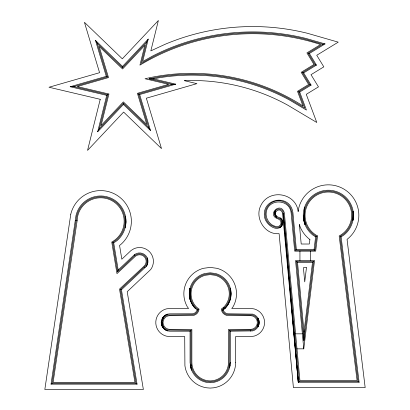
<?xml version="1.0" encoding="UTF-8"?>
<svg xmlns="http://www.w3.org/2000/svg" width="410" height="410" viewBox="0 0 410 410"><rect width="100%" height="100%" fill="white"/><g stroke="black" fill="none" stroke-linecap="round" stroke-linejoin="round"><path stroke-width="0.61" d="M257.977 320.502L257.982 318.175C259.463 320.845 259.463 324.182 257.982 326.857L257.977 324.53L258.848 320.266L258.848 324.761L257.977 320.502A7.78 7.78 0 0 0 252.478 315.003L227.714 314.695A6.37 6.37 0 0 1 222.809 311.257L222.123 309.586L224.326 307.895A20.018 20.018 0 0 0 215.358 274.403L210.176 273.716L204.995 274.403A20.018 20.018 0 0 0 196.021 307.895L198.225 309.586L197.538 311.257A6.37 6.37 0 0 1 192.638 314.695L167.869 315.003A7.78 7.78 0 0 0 163.149 318.626L162.37 320.502L161.499 324.761C162.503 328.415 165.968 331.136 169.766 331.178L190.071 331.178L190.968 330.286L167.869 330.029A7.78 7.78 0 0 1 163.149 326.406L162.37 324.53L162.104 322.516L162.365 326.857L162.37 324.53L163.749 328.651L163.149 326.406M190.968 330.286L190.968 362.414L191.593 370.107L190.752 367.606L190.071 362.445L190.071 331.178M303.887 340.474L304.01 332.11L312.512 262.328L313.522 261.436L296.548 261.436L303.887 340.474L313.522 261.436M230.379 288.322L230.379 299.151L231.091 293.739L230.379 288.322L230.379 299.151L228.288 304.199L224.967 308.53L222.517 310.58L224.326 307.895L223.204 309.883L223.342 310.237A5.473 5.473 0 0 0 227.822 313.804L252.709 314.132A8.682 8.682 0 0 1 252.709 330.901L230.276 331.178L229.385 330.286L252.478 330.029A7.78 7.78 0 0 0 257.977 324.53M304.435 211.627L304.609 207.178L303.764 220.339L305.035 224.598L304.159 215.901L304.435 211.627A24.205 24.205 0 0 1 340.628 194.453A24.205 24.205 0 0 1 343.206 234.433L340.141 236.401L358.094 381.346L359.104 382.238L298.285 382.238L282.603 213.395C280.906 206.696 273.367 210.832 275.464 216.516L276.786 217.582L279.717 218.663A4.833 4.833 0 0 1 279.348 227.022C276.581 228.519 273.757 226.412 271.215 225.454A13.468 13.468 0 0 1 269.739 204.124A13.468 13.468 0 0 1 290.721 208.249L292.038 212.898L295.507 250.269L314.885 250.269L316.571 236.401L313.506 234.433A24.205 24.205 0 0 1 304.64 220.16M257.982 326.857L258.244 322.516L257.982 318.175M230.276 331.178L230.276 362.445L229.595 367.606L229.221 364.905L229.385 330.286M275.607 212.078L275.751 210.309A4.551 4.551 0 0 1 282.992 211.514L298.285 382.238L299.1 381.346L283.484 213.226L298.285 382.238M303.764 220.339L304.159 215.901L305.035 224.598M314.885 250.269L314.091 249.377L315.618 236.852L316.571 236.401M303.769 348.843L314.531 260.54L295.569 260.54L303.769 348.843L296.978 348.843M51.045 384.139L76.019 215.44A25.323 25.323 0 0 1 113.924 199.742A25.323 25.323 0 0 1 116.988 240.655L113.703 242.884L112.729 242.469L116.409 239.968A24.426 24.426 0 0 0 113.452 200.505A24.426 24.426 0 0 0 76.89 215.645L52.08 383.247L51.045 384.139L137.048 384.139L121.447 289.742L146.39 266.29L147.436 264.358L147.267 257.926M161.499 324.761L162.365 318.175C163.923 315.597 166.752 313.911 169.766 313.85L192.526 313.804A5.473 5.473 0 0 0 197.005 310.237L198.225 309.586M189.968 288.322L189.968 299.151L189.968 288.322C188.046 296.087 190.619 305.05 197.148 309.883M229.595 367.606L230.276 362.445M190.752 367.606L191.127 364.905M97.688 131.794L106.738 95.345L107.825 94.684L99.379 128.694L97.688 131.794L123.425 104.447L123.395 103.176L99.379 128.694M325.038 43.926L306.05 38.463A220.196 220.196 0 0 0 152.786 55.934L142.66 61.556L148.241 39.093L146.549 42.189L141.301 63.335L153.191 56.729A219.304 219.304 0 0 1 305.834 39.329L322.834 44.224L325.038 43.926L309.371 53.495L308.141 53.197L315.218 64.785L316.448 65.082L309.371 53.495M163.149 318.626L163.749 316.377L162.37 320.502L162.365 318.175M137.048 384.139L135.992 383.247L120.489 289.414L145.658 265.762A7.513 7.513 0 0 0 136.525 254.487L134.875 255.497L117.578 271.82L118.188 270.016L113.703 242.884M295.507 250.269L296.322 249.377L292.919 212.734C290.254 192.802 260.319 198.204 264.727 217.818C266.162 224.367 276.417 232.629 281.952 225.818L282.208 220.093C281.034 216.916 276.612 217.812 275.484 214.743L276.786 217.582L276.156 215.926M97.298 43.393L107.389 76.952L106.277 76.342L95.463 40.38L97.298 43.393L122.534 67.712L122.503 66.44L148.241 39.093M122.534 67.712L146.549 42.189M118.188 270.016L134.331 254.784L136.161 253.662A8.41 8.41 0 0 1 146.39 266.29M340.141 236.401L341.094 236.852L343.754 235.14A25.102 25.102 0 0 0 346.829 198.322A25.102 25.102 0 0 0 309.883 198.322A25.102 25.102 0 0 0 312.958 235.14L315.618 236.852M308.141 53.197L322.834 44.224M309.863 84.803L298.598 91.681L299.695 92.06L311.087 85.101L309.863 84.803L302.411 72.606L315.218 64.785M302.411 72.606L303.641 72.903L316.448 65.082M106.738 95.345L70.187 86.73L106.277 76.342M70.187 86.73L73.713 86.643L107.389 76.952M123.425 104.447L150.47 130.508L148.63 127.495L138.539 93.936L172.215 84.245L175.741 84.158L153.448 78.899L149.24 78.828L158.634 76.957A204.687 204.687 0 0 1 290.757 99.686L304.697 107.994L298.598 91.681M138.539 93.936L139.651 94.546L175.741 84.158M153.448 78.899L158.778 77.838A203.796 203.796 0 0 1 290.321 100.47L306.424 110.064L299.695 92.06M296.322 249.377L314.091 249.377M296.548 261.436L297.527 262.328L312.512 262.328M295.584 333.837L302.375 333.837M299.1 381.346L358.094 381.346M52.08 383.247L135.992 383.247M75.363 220.498L76.245 220.621M149.24 78.828L172.215 84.245M73.713 86.643L107.825 94.684M120.489 289.414L121.447 289.742M95.463 40.38L122.503 66.44M123.395 103.176L148.63 127.495M144.371 267.115L145.002 267.75M134.331 254.784L134.875 255.497M303.641 72.903L311.087 85.101M139.651 94.546L150.47 130.508M112.729 242.469L117.578 271.82M341.094 236.852L359.104 382.238M297.527 262.328L304.01 332.11M310.431 251.161L310.431 260.54M299.941 251.161L299.941 260.54M250.52 330.286L250.52 331.178M280.204 217.905A5.735 5.735 0 0 1 279.763 227.822M230.112 365.018A20.331 20.331 0 0 1 210.176 382.704A20.331 20.331 0 0 1 190.235 365.018M167.639 330.901A8.682 8.682 0 0 1 167.639 314.132M224.967 308.53A20.915 20.915 0 0 0 215.588 273.531L210.176 272.814L204.759 273.531A20.915 20.915 0 0 0 195.385 308.53M191.613 367.38A19.429 19.429 0 0 0 210.176 381.812A19.429 19.429 0 0 0 229.221 364.905M353.164 211.488L352.948 220.339L353.451 215.921L353.164 211.488M125.568 216.777L125.25 227.324L125.962 222.071L125.568 216.777M298.229 210.668L298.167 211.596C296.184 192.931 269.467 188.369 261.073 205.046C254.123 217.495 264.742 235.155 279.102 233.649L293.401 387.599L365.172 387.599L347.055 239.389A30.483 30.483 0 0 0 343.811 189.041A30.483 30.483 0 0 0 298.229 210.668M235.637 362.619L235.432 365.715A25.692 25.692 0 0 1 213.584 387.819L210.176 388.08L206.763 387.819A25.692 25.692 0 0 1 184.915 365.715L184.715 336.538L169.417 336.538L166.24 336.123A14.083 14.083 0 0 1 166.24 308.909L169.417 308.489L188.6 308.489L187.375 306.9A26.322 26.322 0 0 1 203.36 268.314L210.176 267.407L216.992 268.314A26.322 26.322 0 0 1 232.972 306.9L231.752 308.489L250.93 308.489L254.108 308.909A14.083 14.083 0 0 1 254.108 336.123L250.93 336.538L235.637 336.538L235.637 362.619M306.46 267.689L304.727 281.906L303.405 267.689L306.46 267.689M309.893 239.537L309.345 244.017L301.207 244.017L299.387 224.424L300.033 226.586A30.483 30.483 0 0 0 309.658 239.389L309.893 239.537M317.53 235.955L315.674 251.161L294.698 251.161L291.156 213.062C289.901 198.46 267.74 198.22 266.172 212.79C265.26 219.534 271.799 228.032 278.933 226.228A3.931 3.931 0 0 0 278.303 218.991C265.767 215.209 280.87 200.444 284.366 213.062L299.915 380.454L357.084 380.454L339.183 235.955A23.308 23.308 0 0 0 346.414 200.572A23.308 23.308 0 0 0 310.298 200.572A23.308 23.308 0 0 0 317.53 235.955M70.776 214.189L44.828 389.5L143.362 389.5L127.202 291.7L150.762 269.467A13.817 13.817 0 0 0 133.962 248.721L131.056 250.505L121.831 259.207L119.551 245.395L120.468 244.77A30.714 30.714 0 0 0 116.748 195.15A30.714 30.714 0 0 0 70.776 214.189M77.131 220.744L53.115 382.356L134.941 382.356L119.525 289.086L143.741 266.485A6.611 6.611 0 0 0 144.72 257.188A6.611 6.611 0 0 0 135.423 256.209L116.973 273.619L111.756 242.049A23.529 23.529 0 0 0 122.985 213.912A23.529 23.529 0 0 0 97.185 198.035A23.529 23.529 0 0 0 77.131 220.744M275.751 210.309L275.289 213.4L274.777 211.703L275.751 210.309M100.23 99.317L87.55 150.388L123.615 112.068L161.499 148.584L146.349 98.195L196.913 83.64L184.362 80.683L185.991 80.58A198.43 198.43 0 0 1 287.733 105.165L316.781 122.477L306.265 94.331L318.457 86.879L311.005 74.681L323.813 66.861L316.74 55.273L338.235 42.148L307.346 33.261A225.561 225.561 0 0 0 164.984 44.341L150.834 50.886L158.378 20.5L122.313 58.814L84.429 22.304L99.579 72.693L49.015 87.243L100.23 99.317M108.906 94.023L101.07 125.598L123.364 101.905L146.79 124.481L137.422 93.326L168.684 84.327L145.037 78.756A205.584 205.584 0 0 1 302.969 105.929L297.501 91.307L308.633 84.506L301.186 72.309L313.993 64.488L306.916 52.9L320.635 44.521A218.407 218.407 0 0 0 139.938 65.113L144.858 45.29L122.564 68.982L99.138 46.402L108.506 77.557L77.244 86.556L108.906 94.023M223.691 307.254L221.267 309.119A7.262 7.262 0 0 0 228.488 315.638L250.464 315.638A6.878 6.878 0 0 1 257.342 322.516A6.878 6.878 0 0 1 250.464 329.394L228.488 329.394L228.488 362.384A18.532 18.532 0 0 1 210.176 380.916A18.532 18.532 0 0 1 191.859 362.384L191.859 329.394L169.883 329.394A6.878 6.878 0 0 1 163.006 322.516A6.878 6.878 0 0 1 169.883 315.638L191.859 315.638A7.262 7.262 0 0 0 199.086 309.119L196.656 307.254A19.116 19.116 0 0 1 205.225 275.274L210.176 274.618L215.122 275.274A19.116 19.116 0 0 1 223.691 307.254M275.464 216.516L274.777 211.703A4.551 4.551 0 0 0 275.464 216.516"/></g></svg>
